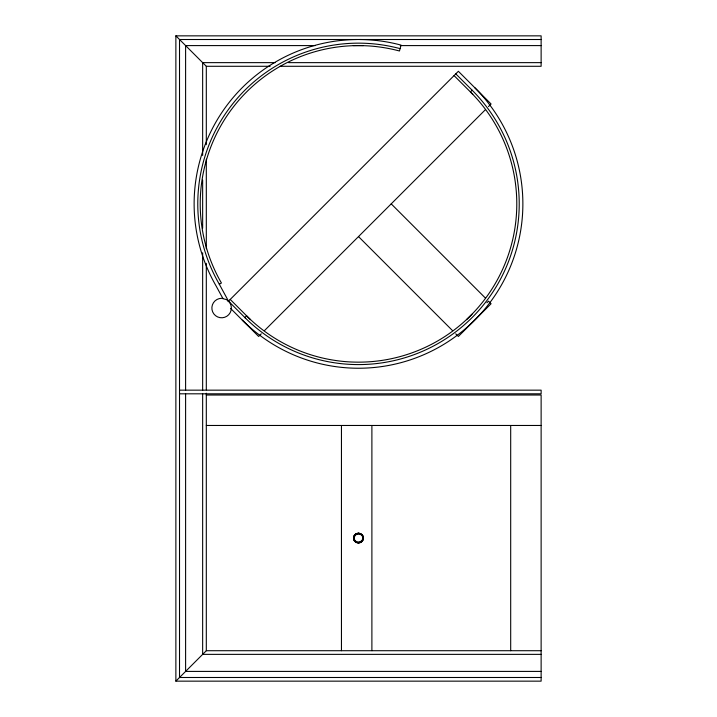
<?xml version="1.0" encoding="UTF-8"?>
<svg xmlns="http://www.w3.org/2000/svg" width="717" height="717" viewBox="0 0 717 717"><rect width="100%" height="100%" fill="white"/><g stroke="black" fill="none" stroke-linecap="round" stroke-linejoin="round"><path stroke-width="1.08" d="M353.553 538.091C353.338 531.826 363.591 531.826 363.367 538.091C363.591 544.346 353.338 544.346 353.553 538.091L354.207 538.091C354.046 533.923 360.212 532.319 362.148 535.984L362.712 535.653C365.804 541.819 354.377 545.243 354.207 538.091M357.191 542.796L357.362 542.16M359.567 534.022L359.737 533.385L358.464 533.215L356.008 533.869A4.867 4.867 0 0 0 355.99 542.303A4.867 4.867 0 0 0 363.295 538.091A4.867 4.867 0 0 0 355.99 533.869L356.331 534.443M356.008 542.303L356.331 541.738L354.781 540.197L354.216 540.519M360.588 534.443L360.92 533.869M362.712 540.519L362.148 540.197L361.234 541.245M362.148 540.197L361.467 541.066L361.933 541.532M354.996 541.532L355.453 541.066M361.467 535.106L361.933 534.64M228.069 301.588L458.369 71.288L491.082 104.001L488.501 106.582M472.144 90.225L470.424 91.946A158.278 158.278 0 0 1 470.424 315.794A158.278 158.278 0 0 1 246.576 315.794L244.855 317.514A160.716 160.716 0 0 0 472.144 317.514A160.716 160.716 0 0 0 472.144 90.225L455.788 73.869M261.275 333.817L258.631 336.452L230.587 308.418M264.519 330.573L485.194 109.889M466.525 319.683L471.983 314.234M486.942 302.717L488.501 301.158L491.082 303.739L458.369 336.452L455.725 333.817M206.308 395.022L541.129 395.022L541.129 681.15L175.871 681.15L206.308 650.713L206.308 393.203M245.635 318.294L228.499 301.158L226.482 299.607L221.607 298.308A9.742 9.742 0 0 0 211.909 307.199A9.742 9.742 0 0 0 219.922 317.64A9.742 9.742 0 0 0 231.017 310.569L231.349 308.041A9.742 9.742 0 0 0 228.499 301.158L219.312 284.228L221.428 283.009A158.278 158.278 0 0 1 399.468 50.988L401.045 45.099A164.372 164.372 0 0 0 216.149 286.056L222.888 298.469M353.723 539.345L354.35 539.175M362.569 536.997L363.205 536.827M175.871 681.15L175.871 35.85L541.129 35.85L541.129 66.287L280.213 66.287M356.412 39.507L179.519 39.507L179.519 677.493L541.129 677.493M359.764 39.507L541.129 39.507M315.292 45.592L185.604 45.592L185.604 390.406M353.311 45.592L363.367 45.592M400.265 45.592L541.129 45.592M275.265 62.639L202.651 62.639L202.651 155.481M288.673 62.639L541.129 62.639M175.871 35.85L206.308 66.287L270.139 66.287M179.519 390.156L541.129 390.156L541.129 393.812L179.519 393.812M206.308 425.468L541.129 425.468M206.308 650.713L371.89 650.713L371.89 425.468M372.042 650.713L541.129 650.713M541.129 654.361L202.651 654.361L202.651 393.732M541.129 671.408L185.604 671.408L185.604 393.767M353.723 536.827L354.35 536.997M362.569 539.175L362.829 539.22M354.216 535.653L354.781 535.984M454.067 75.59L472.763 94.285M391.213 203.87L485.203 297.86M358.5 236.583L452.481 330.573M230.22 299.437L250.475 319.683M354.996 534.64L355.453 535.106M360.588 541.738L360.92 542.303M357.362 534.022L357.191 533.385L356.044 533.932L354.44 535.787L354.35 539.139M359.567 542.16L359.737 542.796M510.692 425.468L510.692 650.713M358.464 533.215L358.464 533.878M358.464 542.303L358.464 542.957M341.453 425.468L341.453 650.713M206.308 66.287L206.308 144.664M206.308 159.21L206.308 248.781M206.308 263.336L206.308 389.851M202.651 180.084L202.651 228.185M202.651 252.796L202.651 390.38M474.726 87.644A164.372 164.372 0 0 1 474.726 320.096A164.372 164.372 0 0 1 242.274 320.096M219.312 284.228A160.716 160.716 0 0 1 400.095 48.631"/></g></svg>
